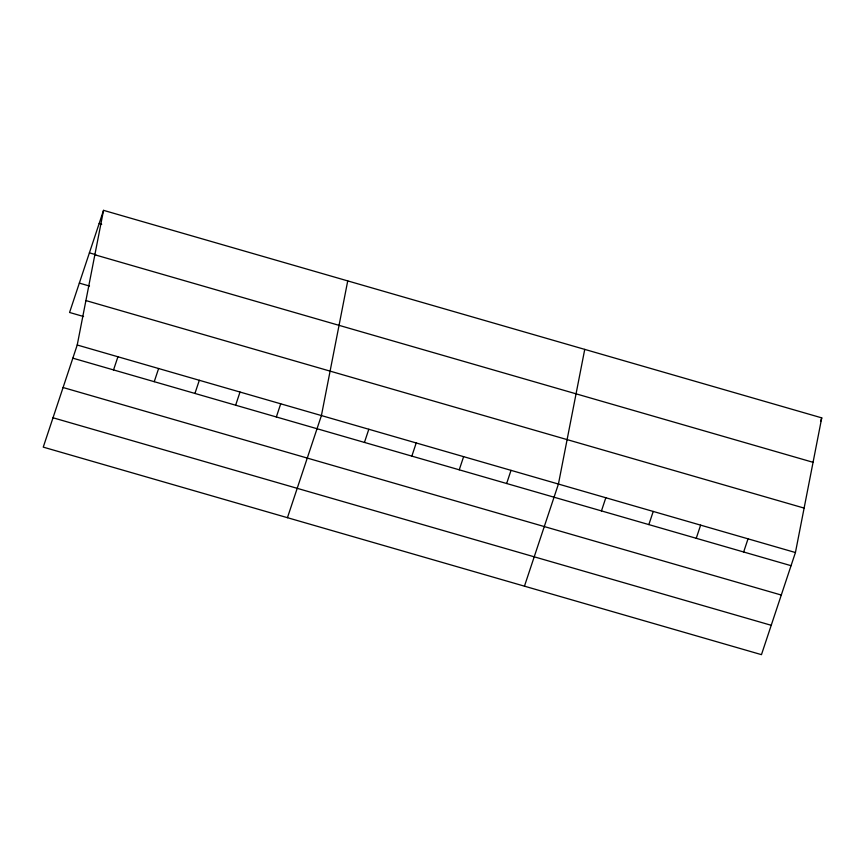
<?xml version="1.0" encoding="UTF-8"?>
<svg xmlns="http://www.w3.org/2000/svg" width="865" height="865" viewBox="0 0 865 865"><rect width="100%" height="100%" fill="white"/><g stroke="black" fill="none" stroke-linecap="round" stroke-linejoin="round"><path stroke-width="1.3" d="M77.223 345.005L103.541 210.346L821.75 417.871L795.432 552.53L761.46 654.654L43.25 447.129L77.223 345.005L795.432 552.53M347.73 280.898L321.412 415.568L287.44 517.692M584.74 349.384L558.422 484.054L524.45 586.178M103.541 210.346L69.568 312.47L83.559 316.514M113.542 369.917L117.921 356.769M154.24 381.681L158.619 368.522M194.939 393.434L199.318 380.286M235.637 405.198L240.016 392.05M276.346 416.962L280.714 403.804M364.446 442.415L368.814 429.267M411.848 456.114L416.216 442.956M459.25 469.803L463.618 456.655M506.652 483.503L511.02 470.355M601.456 510.901L605.824 497.743M648.847 524.59L653.226 511.442M696.249 538.289L700.628 525.142M743.651 551.989L748.03 538.841M820.561 421.45L821.75 417.871M99.161 223.494L101.713 224.23M89.398 252.85L95.756 254.688M94.858 254.786L813.068 462.31M79.331 283.104L89.506 286.045M85.905 300.566L804.115 508.09M72.844 358.164L791.053 565.688M63.08 387.52L781.29 595.044M53.014 417.773L771.223 625.298"/></g></svg>
